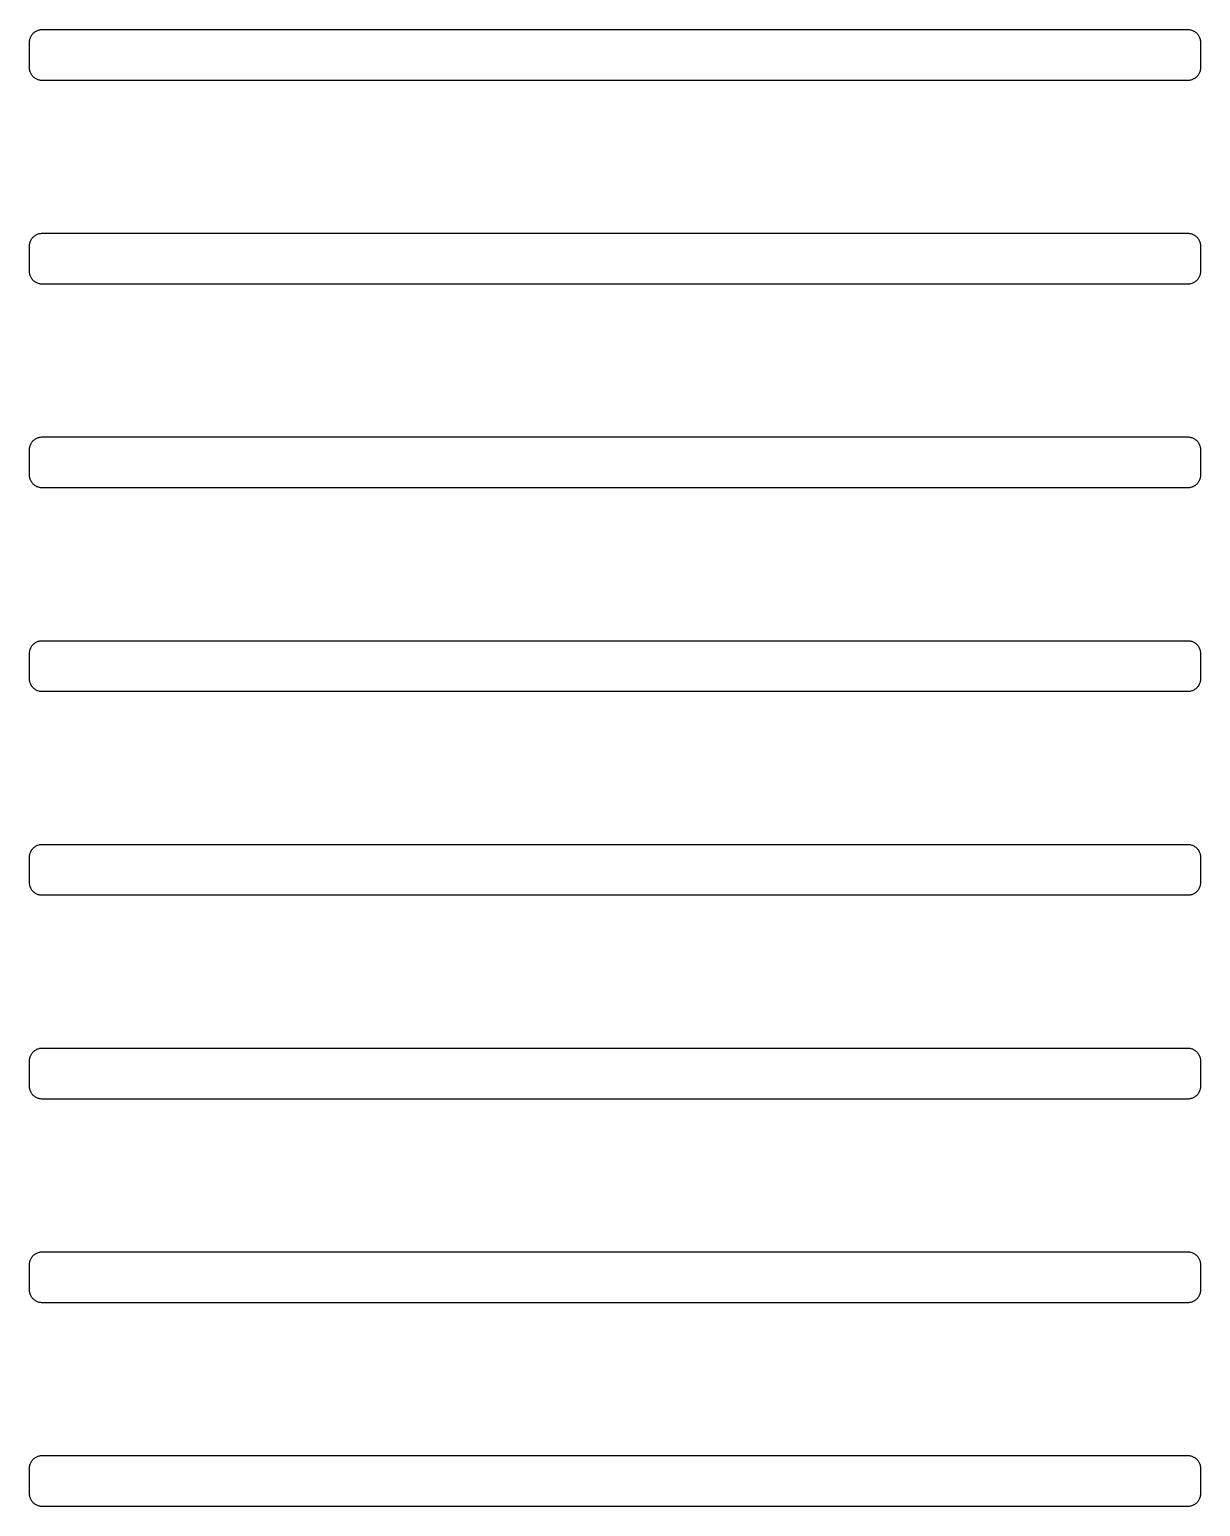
# Model space of a CAD drawing. Header units: metres. Extents: x -163 to 163, y -163 to 163.
# Drawn here: x 60.6 to 88.2, y 8.4 to 43.2 of the extents above; entities that cross this region are included whole.
import ezdxf

# ---------------------------------------------------------------- set-up
doc = ezdxf.new("R2010")
doc.units = ezdxf.units.M

msp = doc.modelspace()

# ---------------------------------------------------------------- linework, layer by layer
for p, q in [((60.7247, 43.1437), (60.7403, 43.1543)), ((60.7403, 43.1543), (60.7565, 43.1639)), ((60.7565, 43.1639), (60.7733, 43.1725)), ((60.7733, 43.1725), (60.7906, 43.18)), ((60.7906, 43.18), (60.8083, 43.1864)), ((60.8083, 43.1864), (60.8264, 43.1916)), ((60.8264, 43.1916), (60.8448, 43.1957)), ((60.8448, 43.1957), (60.8634, 43.1987)), ((60.8634, 43.1987), (60.8822, 43.2005)), ((60.8822, 43.2005), (60.901, 43.201)), ((60.901, 43.201), (87.901, 43.201)), ((87.901, 43.201), (87.9199, 43.2005)), ((87.9199, 43.2005), (87.9386, 43.1987)), ((87.9386, 43.1987), (87.9573, 43.1957)), ((87.9573, 43.1957), (87.9756, 43.1916)), ((87.9756, 43.1916), (87.9937, 43.1864)), ((87.9937, 43.1864), (88.0115, 43.18)), ((88.0115, 43.18), (88.0288, 43.1725)), ((88.0288, 43.1725), (88.0456, 43.1639)), ((88.0456, 43.1639), (88.0618, 43.1543)), ((88.0618, 43.1543), (88.0774, 43.1437)), ((60.601, 42.901), (60.6016, 42.9199)), ((60.601, 42.301), (60.601, 42.901)), ((60.6016, 42.9199), (60.6034, 42.9386)), ((60.6034, 42.9386), (60.6064, 42.9573)), ((60.6064, 42.9573), (60.6105, 42.9756)), ((60.6105, 42.9756), (60.6157, 42.9937)), ((60.6157, 42.9937), (60.6221, 43.0115)), ((60.6221, 43.0115), (60.6296, 43.0288)), ((60.6296, 43.0288), (60.6382, 43.0456)), ((60.6382, 43.0456), (60.6477, 43.0618)), ((60.6477, 43.0618), (60.6583, 43.0774)), ((60.6583, 43.0774), (60.6699, 43.0923)), ((60.6699, 43.0923), (60.6824, 43.1064)), ((60.6824, 43.1064), (60.6957, 43.1197)), ((60.6957, 43.1197), (60.7098, 43.1322)), ((60.7098, 43.1322), (60.7247, 43.1437)), ((88.0774, 43.1437), (88.0923, 43.1322)), ((88.0923, 43.1322), (88.1064, 43.1197)), ((88.1064, 43.1197), (88.1197, 43.1064)), ((88.1197, 43.1064), (88.1322, 43.0923)), ((88.1322, 43.0923), (88.1438, 43.0774)), ((88.1438, 43.0774), (88.1543, 43.0618)), ((88.1543, 43.0618), (88.1639, 43.0456)), ((88.1639, 43.0456), (88.1725, 43.0288)), ((88.1725, 43.0288), (88.18, 43.0115)), ((88.18, 43.0115), (88.1864, 42.9937)), ((88.1864, 42.9937), (88.1916, 42.9756)), ((88.1916, 42.9756), (88.1957, 42.9573)), ((88.1957, 42.9573), (88.1987, 42.9386)), ((88.1987, 42.9386), (88.2005, 42.9199)), ((88.2005, 42.9199), (88.201, 42.901)), ((88.201, 42.901), (88.201, 42.301)), ((60.6016, 42.2822), (60.601, 42.301)), ((60.6034, 42.2634), (60.6016, 42.2822)), ((60.6064, 42.2448), (60.6034, 42.2634)), ((60.6105, 42.2264), (60.6064, 42.2448)), ((60.6157, 42.2083), (60.6105, 42.2264)), ((60.6221, 42.1906), (60.6157, 42.2083)), ((60.6296, 42.1733), (60.6221, 42.1906)), ((60.6382, 42.1565), (60.6296, 42.1733)), ((60.6477, 42.1403), (60.6382, 42.1565)), ((60.6583, 42.1247), (60.6477, 42.1403)), ((60.6699, 42.1098), (60.6583, 42.1247)), ((60.6824, 42.0957), (60.6699, 42.1098)), ((88.1322, 42.1098), (88.1197, 42.0957)), ((88.1438, 42.1247), (88.1322, 42.1098)), ((88.1543, 42.1403), (88.1438, 42.1247)), ((88.1639, 42.1565), (88.1543, 42.1403)), ((88.1725, 42.1733), (88.1639, 42.1565)), ((88.18, 42.1906), (88.1725, 42.1733)), ((88.1864, 42.2083), (88.18, 42.1906)), ((88.1916, 42.2264), (88.1864, 42.2083)), ((88.1957, 42.2448), (88.1916, 42.2264)), ((88.1987, 42.2634), (88.1957, 42.2448)), ((88.2005, 42.2822), (88.1987, 42.2634)), ((88.201, 42.301), (88.2005, 42.2822)), ((60.6957, 42.0824), (60.6824, 42.0957)), ((60.7098, 42.0699), (60.6957, 42.0824)), ((60.7247, 42.0583), (60.7098, 42.0699)), ((60.7403, 42.0477), (60.7247, 42.0583)), ((60.7565, 42.0381), (60.7403, 42.0477)), ((60.7733, 42.0296), (60.7565, 42.0381)), ((60.7906, 42.0221), (60.7733, 42.0296)), ((60.8083, 42.0157), (60.7906, 42.0221)), ((60.8264, 42.0105), (60.8083, 42.0157)), ((60.8448, 42.0064), (60.8264, 42.0105)), ((60.8634, 42.0034), (60.8448, 42.0064)), ((60.8822, 42.0016), (60.8634, 42.0034)), ((60.901, 42.001), (60.8822, 42.0016)), ((87.901, 42.001), (60.901, 42.001)), ((87.9199, 42.0016), (87.901, 42.001)), ((87.9386, 42.0034), (87.9199, 42.0016)), ((87.9573, 42.0064), (87.9386, 42.0034)), ((87.9756, 42.0105), (87.9573, 42.0064)), ((87.9937, 42.0157), (87.9756, 42.0105)), ((88.0115, 42.0221), (87.9937, 42.0157)), ((88.0288, 42.0296), (88.0115, 42.0221)), ((88.0456, 42.0381), (88.0288, 42.0296)), ((88.0618, 42.0477), (88.0456, 42.0381)), ((88.0774, 42.0583), (88.0618, 42.0477)), ((88.0923, 42.0699), (88.0774, 42.0583)), ((88.1064, 42.0824), (88.0923, 42.0699)), ((88.1197, 42.0957), (88.1064, 42.0824)), ((60.6583, 38.2774), (60.6699, 38.2923)), ((60.6699, 38.2923), (60.6824, 38.3064)), ((60.6824, 38.3064), (60.6957, 38.3197)), ((60.6957, 38.3197), (60.7098, 38.3322)), ((60.7098, 38.3322), (60.7247, 38.3438)), ((60.7247, 38.3438), (60.7403, 38.3543)), ((60.7403, 38.3543), (60.7565, 38.3639)), ((60.7565, 38.3639), (60.7733, 38.3725)), ((60.7733, 38.3725), (60.7906, 38.38)), ((60.7906, 38.38), (60.8083, 38.3864)), ((60.8083, 38.3864), (60.8264, 38.3916)), ((60.8264, 38.3916), (60.8448, 38.3957)), ((60.8448, 38.3957), (60.8634, 38.3987)), ((60.8634, 38.3987), (60.8822, 38.4005)), ((60.8822, 38.4005), (60.901, 38.401)), ((60.901, 38.401), (87.901, 38.401)), ((87.901, 38.401), (87.9199, 38.4005)), ((87.9199, 38.4005), (87.9386, 38.3987)), ((87.9386, 38.3987), (87.9573, 38.3957)), ((87.9573, 38.3957), (87.9756, 38.3916)), ((87.9756, 38.3916), (87.9937, 38.3864)), ((87.9937, 38.3864), (88.0115, 38.38)), ((88.0115, 38.38), (88.0288, 38.3725)), ((88.0288, 38.3725), (88.0456, 38.3639)), ((88.0456, 38.3639), (88.0618, 38.3543)), ((88.0618, 38.3543), (88.0774, 38.3438)), ((88.0774, 38.3438), (88.0923, 38.3322)), ((88.0923, 38.3322), (88.1064, 38.3197)), ((88.1064, 38.3197), (88.1197, 38.3064)), ((88.1197, 38.3064), (88.1322, 38.2923)), ((88.1322, 38.2923), (88.1438, 38.2774)), ((60.601, 38.101), (60.6016, 38.1199)), ((60.601, 37.501), (60.601, 38.101)), ((60.6016, 38.1199), (60.6034, 38.1386)), ((60.6034, 38.1386), (60.6064, 38.1573)), ((60.6064, 38.1573), (60.6105, 38.1756)), ((60.6105, 38.1756), (60.6157, 38.1937)), ((60.6157, 38.1937), (60.6221, 38.2115)), ((60.6221, 38.2115), (60.6296, 38.2288)), ((60.6296, 38.2288), (60.6382, 38.2456)), ((60.6382, 38.2456), (60.6477, 38.2618)), ((60.6477, 38.2618), (60.6583, 38.2774)), ((88.1438, 38.2774), (88.1543, 38.2618)), ((88.1543, 38.2618), (88.1639, 38.2456)), ((88.1639, 38.2456), (88.1725, 38.2288)), ((88.1725, 38.2288), (88.18, 38.2115)), ((88.18, 38.2115), (88.1864, 38.1937)), ((88.1864, 38.1937), (88.1916, 38.1756)), ((88.1916, 38.1756), (88.1957, 38.1573)), ((88.1957, 38.1573), (88.1987, 38.1386)), ((88.1987, 38.1386), (88.2005, 38.1199)), ((88.2005, 38.1199), (88.201, 38.101)), ((88.201, 38.101), (88.201, 37.501)), ((60.6016, 37.4822), (60.601, 37.501)), ((60.6034, 37.4634), (60.6016, 37.4822)), ((60.6064, 37.4448), (60.6034, 37.4634)), ((60.6105, 37.4264), (60.6064, 37.4448)), ((60.6157, 37.4083), (60.6105, 37.4264)), ((60.6221, 37.3906), (60.6157, 37.4083)), ((60.6296, 37.3733), (60.6221, 37.3906)), ((60.6382, 37.3565), (60.6296, 37.3733)), ((60.6477, 37.3403), (60.6382, 37.3565)), ((60.6583, 37.3247), (60.6477, 37.3403)), ((60.6699, 37.3098), (60.6583, 37.3247)), ((60.6824, 37.2957), (60.6699, 37.3098)), ((60.6957, 37.2823), (60.6824, 37.2957)), ((60.7098, 37.2699), (60.6957, 37.2823)), ((60.7247, 37.2583), (60.7098, 37.2699)), ((60.7403, 37.2477), (60.7247, 37.2583)), ((60.7565, 37.2381), (60.7403, 37.2477)), ((60.7733, 37.2296), (60.7565, 37.2381)), ((88.0456, 37.2381), (88.0288, 37.2296)), ((88.0618, 37.2477), (88.0456, 37.2381)), ((88.0774, 37.2583), (88.0618, 37.2477)), ((88.0923, 37.2699), (88.0774, 37.2583)), ((88.1064, 37.2823), (88.0923, 37.2699)), ((88.1197, 37.2957), (88.1064, 37.2823)), ((88.1322, 37.3098), (88.1197, 37.2957)), ((88.1438, 37.3247), (88.1322, 37.3098)), ((88.1543, 37.3403), (88.1438, 37.3247)), ((88.1639, 37.3565), (88.1543, 37.3403)), ((88.1725, 37.3733), (88.1639, 37.3565)), ((88.18, 37.3906), (88.1725, 37.3733)), ((88.1864, 37.4083), (88.18, 37.3906)), ((88.1916, 37.4264), (88.1864, 37.4083)), ((88.1957, 37.4448), (88.1916, 37.4264)), ((88.1987, 37.4634), (88.1957, 37.4448)), ((88.2005, 37.4822), (88.1987, 37.4634)), ((88.201, 37.501), (88.2005, 37.4822)), ((60.7906, 37.2221), (60.7733, 37.2296)), ((60.8083, 37.2157), (60.7906, 37.2221)), ((60.8264, 37.2105), (60.8083, 37.2157)), ((60.8448, 37.2064), (60.8264, 37.2105)), ((60.8634, 37.2034), (60.8448, 37.2064)), ((60.8822, 37.2016), (60.8634, 37.2034)), ((60.901, 37.201), (60.8822, 37.2016)), ((87.901, 37.201), (60.901, 37.201)), ((87.9199, 37.2016), (87.901, 37.201)), ((87.9386, 37.2034), (87.9199, 37.2016)), ((87.9573, 37.2064), (87.9386, 37.2034)), ((87.9756, 37.2105), (87.9573, 37.2064)), ((87.9937, 37.2157), (87.9756, 37.2105)), ((88.0115, 37.2221), (87.9937, 37.2157)), ((88.0288, 37.2296), (88.0115, 37.2221)), ((60.6157, 33.3937), (60.6221, 33.4115)), ((60.6221, 33.4115), (60.6296, 33.4288)), ((60.6296, 33.4288), (60.6382, 33.4456)), ((60.6382, 33.4456), (60.6477, 33.4618)), ((60.6477, 33.4618), (60.6583, 33.4774)), ((60.6583, 33.4774), (60.6699, 33.4923)), ((60.6699, 33.4923), (60.6824, 33.5064)), ((60.6824, 33.5064), (60.6957, 33.5197)), ((60.6957, 33.5197), (60.7098, 33.5322)), ((60.7098, 33.5322), (60.7247, 33.5437)), ((60.7247, 33.5437), (60.7403, 33.5543)), ((60.7403, 33.5543), (60.7565, 33.5639)), ((60.7565, 33.5639), (60.7733, 33.5725)), ((60.7733, 33.5725), (60.7906, 33.58)), ((60.7906, 33.58), (60.8083, 33.5863)), ((60.8083, 33.5863), (60.8264, 33.5916)), ((60.8264, 33.5916), (60.8448, 33.5957)), ((60.8448, 33.5957), (60.8634, 33.5987)), ((60.8634, 33.5987), (60.8822, 33.6004)), ((60.8822, 33.6004), (60.901, 33.601)), ((60.901, 33.601), (87.901, 33.601)), ((87.901, 33.601), (87.9199, 33.6004)), ((87.9199, 33.6004), (87.9386, 33.5987)), ((87.9386, 33.5987), (87.9573, 33.5957)), ((87.9573, 33.5957), (87.9756, 33.5916)), ((87.9756, 33.5916), (87.9937, 33.5863)), ((87.9937, 33.5863), (88.0115, 33.58)), ((88.0115, 33.58), (88.0288, 33.5725)), ((88.0288, 33.5725), (88.0456, 33.5639)), ((88.0456, 33.5639), (88.0618, 33.5543)), ((88.0618, 33.5543), (88.0774, 33.5437)), ((88.0774, 33.5437), (88.0923, 33.5322)), ((88.0923, 33.5322), (88.1064, 33.5197)), ((88.1064, 33.5197), (88.1197, 33.5064)), ((88.1197, 33.5064), (88.1322, 33.4923)), ((88.1322, 33.4923), (88.1438, 33.4774)), ((88.1438, 33.4774), (88.1543, 33.4618)), ((88.1543, 33.4618), (88.1639, 33.4456)), ((88.1639, 33.4456), (88.1725, 33.4288)), ((88.1725, 33.4288), (88.18, 33.4115)), ((88.18, 33.4115), (88.1864, 33.3937)), ((60.601, 33.301), (60.6016, 33.3199)), ((60.601, 32.701), (60.601, 33.301)), ((60.6016, 33.3199), (60.6034, 33.3386)), ((60.6034, 33.3386), (60.6064, 33.3573)), ((60.6064, 33.3573), (60.6105, 33.3756)), ((60.6105, 33.3756), (60.6157, 33.3937)), ((88.1864, 33.3937), (88.1916, 33.3756)), ((88.1916, 33.3756), (88.1957, 33.3573)), ((88.1957, 33.3573), (88.1987, 33.3386)), ((88.1987, 33.3386), (88.2005, 33.3199)), ((88.2005, 33.3199), (88.201, 33.301)), ((88.201, 33.301), (88.201, 32.701)), ((60.6016, 32.6822), (60.601, 32.701)), ((60.6034, 32.6634), (60.6016, 32.6822)), ((60.6064, 32.6448), (60.6034, 32.6634)), ((60.6105, 32.6264), (60.6064, 32.6448)), ((60.6157, 32.6083), (60.6105, 32.6264)), ((60.6221, 32.5906), (60.6157, 32.6083)), ((60.6296, 32.5733), (60.6221, 32.5906)), ((60.6382, 32.5565), (60.6296, 32.5733)), ((60.6477, 32.5403), (60.6382, 32.5565)), ((60.6583, 32.5247), (60.6477, 32.5403)), ((60.6699, 32.5098), (60.6583, 32.5247)), ((60.6824, 32.4957), (60.6699, 32.5098)), ((60.6957, 32.4823), (60.6824, 32.4957)), ((60.7098, 32.4699), (60.6957, 32.4823)), ((60.7247, 32.4583), (60.7098, 32.4699)), ((60.7403, 32.4477), (60.7247, 32.4583)), ((60.7565, 32.4382), (60.7403, 32.4477)), ((60.7733, 32.4296), (60.7565, 32.4382)), ((60.7906, 32.4221), (60.7733, 32.4296)), ((60.8083, 32.4157), (60.7906, 32.4221)), ((60.8264, 32.4105), (60.8083, 32.4157)), ((60.8448, 32.4064), (60.8264, 32.4105)), ((60.8634, 32.4034), (60.8448, 32.4064)), ((60.8822, 32.4016), (60.8634, 32.4034)), ((60.901, 32.401), (60.8822, 32.4016)), ((87.901, 32.401), (60.901, 32.401)), ((87.9199, 32.4016), (87.901, 32.401)), ((87.9386, 32.4034), (87.9199, 32.4016)), ((87.9573, 32.4064), (87.9386, 32.4034)), ((87.9756, 32.4105), (87.9573, 32.4064)), ((87.9937, 32.4157), (87.9756, 32.4105)), ((88.0115, 32.4221), (87.9937, 32.4157)), ((88.0288, 32.4296), (88.0115, 32.4221)), ((88.0456, 32.4382), (88.0288, 32.4296)), ((88.0618, 32.4477), (88.0456, 32.4382)), ((88.0774, 32.4583), (88.0618, 32.4477)), ((88.0923, 32.4699), (88.0774, 32.4583)), ((88.1064, 32.4823), (88.0923, 32.4699)), ((88.1197, 32.4957), (88.1064, 32.4823)), ((88.1322, 32.5098), (88.1197, 32.4957)), ((88.1438, 32.5247), (88.1322, 32.5098)), ((88.1543, 32.5403), (88.1438, 32.5247)), ((88.1639, 32.5565), (88.1543, 32.5403)), ((88.1725, 32.5733), (88.1639, 32.5565)), ((88.18, 32.5906), (88.1725, 32.5733)), ((88.1864, 32.6083), (88.18, 32.5906)), ((88.1916, 32.6264), (88.1864, 32.6083)), ((88.1957, 32.6448), (88.1916, 32.6264)), ((88.1987, 32.6634), (88.1957, 32.6448)), ((88.2005, 32.6822), (88.1987, 32.6634)), ((88.201, 32.701), (88.2005, 32.6822)), ((60.6016, 28.5199), (60.6034, 28.5386)), ((60.6034, 28.5386), (60.6064, 28.5573)), ((60.6064, 28.5573), (60.6105, 28.5757)), ((60.6105, 28.5757), (60.6157, 28.5938)), ((60.6157, 28.5938), (60.6221, 28.6115)), ((60.6221, 28.6115), (60.6296, 28.6288)), ((60.6296, 28.6288), (60.6382, 28.6456)), ((60.6382, 28.6456), (60.6477, 28.6618)), ((60.6477, 28.6618), (60.6583, 28.6774)), ((60.6583, 28.6774), (60.6699, 28.6923)), ((60.6699, 28.6923), (60.6824, 28.7064)), ((60.6824, 28.7064), (60.6957, 28.7197)), ((60.6957, 28.7197), (60.7098, 28.7322)), ((60.7098, 28.7322), (60.7247, 28.7437)), ((60.7247, 28.7437), (60.7403, 28.7543)), ((60.7403, 28.7543), (60.7565, 28.7639)), ((60.7565, 28.7639), (60.7733, 28.7725)), ((60.7733, 28.7725), (60.7906, 28.78)), ((60.7906, 28.78), (60.8083, 28.7864)), ((60.8083, 28.7864), (60.8264, 28.7916)), ((60.8264, 28.7916), (60.8448, 28.7957)), ((60.8448, 28.7957), (60.8634, 28.7987)), ((60.8634, 28.7987), (60.8822, 28.8004)), ((60.8822, 28.8004), (60.901, 28.801)), ((60.901, 28.801), (87.901, 28.801)), ((87.901, 28.801), (87.9199, 28.8004)), ((87.9199, 28.8004), (87.9386, 28.7987)), ((87.9386, 28.7987), (87.9573, 28.7957)), ((87.9573, 28.7957), (87.9756, 28.7916)), ((87.9756, 28.7916), (87.9937, 28.7864)), ((87.9937, 28.7864), (88.0115, 28.78)), ((88.0115, 28.78), (88.0288, 28.7725)), ((88.0288, 28.7725), (88.0456, 28.7639)), ((88.0456, 28.7639), (88.0618, 28.7543)), ((88.0618, 28.7543), (88.0774, 28.7437)), ((88.0774, 28.7437), (88.0923, 28.7322)), ((88.0923, 28.7322), (88.1064, 28.7197)), ((88.1064, 28.7197), (88.1197, 28.7064)), ((88.1197, 28.7064), (88.1322, 28.6923)), ((88.1322, 28.6923), (88.1438, 28.6774)), ((88.1438, 28.6774), (88.1543, 28.6618)), ((88.1543, 28.6618), (88.1639, 28.6456)), ((88.1639, 28.6456), (88.1725, 28.6288)), ((88.1725, 28.6288), (88.18, 28.6115)), ((88.18, 28.6115), (88.1864, 28.5938)), ((88.1864, 28.5938), (88.1916, 28.5757)), ((88.1916, 28.5757), (88.1957, 28.5573)), ((88.1957, 28.5573), (88.1987, 28.5386)), ((88.1987, 28.5386), (88.2005, 28.5199)), ((60.601, 28.501), (60.6016, 28.5199)), ((60.601, 27.901), (60.601, 28.501)), ((88.2005, 28.5199), (88.201, 28.501)), ((88.201, 28.501), (88.201, 27.901)), ((60.6016, 27.8822), (60.601, 27.901)), ((60.6034, 27.8634), (60.6016, 27.8822)), ((60.6064, 27.8448), (60.6034, 27.8634)), ((60.6105, 27.8264), (60.6064, 27.8448)), ((88.1957, 27.8448), (88.1916, 27.8264)), ((88.1987, 27.8634), (88.1957, 27.8448)), ((88.2005, 27.8822), (88.1987, 27.8634)), ((88.201, 27.901), (88.2005, 27.8822)), ((60.6157, 27.8083), (60.6105, 27.8264)), ((60.6221, 27.7906), (60.6157, 27.8083)), ((60.6296, 27.7733), (60.6221, 27.7906)), ((60.6382, 27.7565), (60.6296, 27.7733)), ((60.6477, 27.7403), (60.6382, 27.7565)), ((60.6583, 27.7247), (60.6477, 27.7403)), ((60.6699, 27.7098), (60.6583, 27.7247)), ((60.6824, 27.6957), (60.6699, 27.7098)), ((60.6957, 27.6823), (60.6824, 27.6957)), ((60.7098, 27.6699), (60.6957, 27.6823)), ((60.7247, 27.6583), (60.7098, 27.6699)), ((60.7403, 27.6477), (60.7247, 27.6583)), ((60.7565, 27.6382), (60.7403, 27.6477)), ((60.7733, 27.6296), (60.7565, 27.6382)), ((60.7906, 27.6221), (60.7733, 27.6296)), ((60.8083, 27.6157), (60.7906, 27.6221)), ((60.8264, 27.6105), (60.8083, 27.6157)), ((60.8448, 27.6064), (60.8264, 27.6105)), ((60.8634, 27.6034), (60.8448, 27.6064)), ((60.8822, 27.6016), (60.8634, 27.6034)), ((60.901, 27.601), (60.8822, 27.6016)), ((87.901, 27.601), (60.901, 27.601)), ((87.9199, 27.6016), (87.901, 27.601)), ((87.9386, 27.6034), (87.9199, 27.6016)), ((87.9573, 27.6064), (87.9386, 27.6034)), ((87.9756, 27.6105), (87.9573, 27.6064)), ((87.9937, 27.6157), (87.9756, 27.6105)), ((88.0115, 27.6221), (87.9937, 27.6157)), ((88.0288, 27.6296), (88.0115, 27.6221)), ((88.0456, 27.6382), (88.0288, 27.6296)), ((88.0618, 27.6477), (88.0456, 27.6382)), ((88.0774, 27.6583), (88.0618, 27.6477)), ((88.0923, 27.6699), (88.0774, 27.6583)), ((88.1064, 27.6823), (88.0923, 27.6699)), ((88.1197, 27.6957), (88.1064, 27.6823)), ((88.1322, 27.7098), (88.1197, 27.6957)), ((88.1438, 27.7247), (88.1322, 27.7098)), ((88.1543, 27.7403), (88.1438, 27.7247)), ((88.1639, 27.7565), (88.1543, 27.7403)), ((88.1725, 27.7733), (88.1639, 27.7565)), ((88.18, 27.7906), (88.1725, 27.7733)), ((88.1864, 27.8083), (88.18, 27.7906)), ((88.1916, 27.8264), (88.1864, 27.8083)), ((60.601, 23.701), (60.6016, 23.7199)), ((60.601, 23.101), (60.601, 23.701)), ((60.6016, 23.7199), (60.6034, 23.7386)), ((60.6034, 23.7386), (60.6064, 23.7572)), ((60.6064, 23.7572), (60.6105, 23.7757)), ((60.6105, 23.7757), (60.6157, 23.7937)), ((60.6157, 23.7937), (60.6221, 23.8115)), ((60.6221, 23.8115), (60.6296, 23.8288)), ((60.6296, 23.8288), (60.6382, 23.8456)), ((60.6382, 23.8456), (60.6477, 23.8618)), ((60.6477, 23.8618), (60.6583, 23.8774)), ((60.6583, 23.8774), (60.6699, 23.8923)), ((60.6699, 23.8923), (60.6824, 23.9064)), ((60.6824, 23.9064), (60.6957, 23.9197)), ((60.6957, 23.9197), (60.7098, 23.9322)), ((60.7098, 23.9322), (60.7247, 23.9437)), ((60.7247, 23.9437), (60.7403, 23.9543)), ((60.7403, 23.9543), (60.7565, 23.9639)), ((60.7565, 23.9639), (60.7733, 23.9725)), ((60.7733, 23.9725), (60.7906, 23.98)), ((60.7906, 23.98), (60.8083, 23.9864)), ((60.8083, 23.9864), (60.8264, 23.9916)), ((60.8264, 23.9916), (60.8448, 23.9957)), ((60.8448, 23.9957), (60.8634, 23.9987)), ((60.8634, 23.9987), (60.8822, 24.0004)), ((60.8822, 24.0004), (60.901, 24.001)), ((60.901, 24.001), (87.901, 24.001)), ((87.901, 24.001), (87.9199, 24.0004)), ((87.9199, 24.0004), (87.9386, 23.9987)), ((87.9386, 23.9987), (87.9573, 23.9957)), ((87.9573, 23.9957), (87.9756, 23.9916)), ((87.9756, 23.9916), (87.9937, 23.9864)), ((87.9937, 23.9864), (88.0115, 23.98)), ((88.0115, 23.98), (88.0288, 23.9725)), ((88.0288, 23.9725), (88.0456, 23.9639)), ((88.0456, 23.9639), (88.0618, 23.9543)), ((88.0618, 23.9543), (88.0774, 23.9437)), ((88.0774, 23.9437), (88.0923, 23.9322)), ((88.0923, 23.9322), (88.1064, 23.9197)), ((88.1064, 23.9197), (88.1197, 23.9064)), ((88.1197, 23.9064), (88.1322, 23.8923)), ((88.1322, 23.8923), (88.1438, 23.8774)), ((88.1438, 23.8774), (88.1543, 23.8618)), ((88.1543, 23.8618), (88.1639, 23.8456)), ((88.1639, 23.8456), (88.1725, 23.8288)), ((88.1725, 23.8288), (88.18, 23.8115)), ((88.18, 23.8115), (88.1864, 23.7937)), ((88.1864, 23.7937), (88.1916, 23.7757)), ((88.1916, 23.7757), (88.1957, 23.7572)), ((88.1957, 23.7572), (88.1987, 23.7386)), ((88.1987, 23.7386), (88.2005, 23.7199)), ((88.2005, 23.7199), (88.201, 23.701)), ((88.201, 23.701), (88.201, 23.101)), ((60.6016, 23.0822), (60.601, 23.101)), ((60.6034, 23.0634), (60.6016, 23.0822)), ((60.6064, 23.0448), (60.6034, 23.0634)), ((60.6105, 23.0264), (60.6064, 23.0448)), ((60.6157, 23.0083), (60.6105, 23.0264)), ((60.6221, 22.9906), (60.6157, 23.0083)), ((60.6296, 22.9733), (60.6221, 22.9906)), ((60.6382, 22.9565), (60.6296, 22.9733)), ((88.1725, 22.9733), (88.1639, 22.9565)), ((88.18, 22.9906), (88.1725, 22.9733)), ((88.1864, 23.0083), (88.18, 22.9906)), ((88.1916, 23.0264), (88.1864, 23.0083)), ((88.1957, 23.0448), (88.1916, 23.0264)), ((88.1987, 23.0634), (88.1957, 23.0448)), ((88.2005, 23.0822), (88.1987, 23.0634)), ((88.201, 23.101), (88.2005, 23.0822)), ((60.6477, 22.9403), (60.6382, 22.9565)), ((60.6583, 22.9247), (60.6477, 22.9403)), ((60.6699, 22.9098), (60.6583, 22.9247)), ((60.6824, 22.8957), (60.6699, 22.9098)), ((60.6957, 22.8824), (60.6824, 22.8957)), ((60.7098, 22.8699), (60.6957, 22.8824)), ((60.7247, 22.8583), (60.7098, 22.8699)), ((60.7403, 22.8477), (60.7247, 22.8583)), ((60.7565, 22.8382), (60.7403, 22.8477)), ((60.7733, 22.8296), (60.7565, 22.8382)), ((60.7906, 22.8221), (60.7733, 22.8296)), ((60.8083, 22.8157), (60.7906, 22.8221)), ((60.8264, 22.8105), (60.8083, 22.8157)), ((60.8448, 22.8064), (60.8264, 22.8105)), ((60.8634, 22.8034), (60.8448, 22.8064)), ((60.8822, 22.8016), (60.8634, 22.8034)), ((60.901, 22.801), (60.8822, 22.8016)), ((87.901, 22.801), (60.901, 22.801)), ((87.9199, 22.8016), (87.901, 22.801)), ((87.9386, 22.8034), (87.9199, 22.8016)), ((87.9573, 22.8064), (87.9386, 22.8034)), ((87.9756, 22.8105), (87.9573, 22.8064)), ((87.9937, 22.8157), (87.9756, 22.8105)), ((88.0115, 22.8221), (87.9937, 22.8157)), ((88.0288, 22.8296), (88.0115, 22.8221)), ((88.0456, 22.8382), (88.0288, 22.8296)), ((88.0618, 22.8477), (88.0456, 22.8382)), ((88.0774, 22.8583), (88.0618, 22.8477)), ((88.0923, 22.8699), (88.0774, 22.8583)), ((88.1064, 22.8824), (88.0923, 22.8699)), ((88.1197, 22.8957), (88.1064, 22.8824)), ((88.1322, 22.9098), (88.1197, 22.8957)), ((88.1438, 22.9247), (88.1322, 22.9098)), ((88.1543, 22.9403), (88.1438, 22.9247)), ((88.1639, 22.9565), (88.1543, 22.9403)), ((60.7098, 19.1322), (60.7247, 19.1437)), ((60.7247, 19.1437), (60.7403, 19.1543)), ((60.7403, 19.1543), (60.7565, 19.1639)), ((60.7565, 19.1639), (60.7733, 19.1725)), ((60.7733, 19.1725), (60.7906, 19.18)), ((60.7906, 19.18), (60.8083, 19.1864)), ((60.8083, 19.1864), (60.8264, 19.1916)), ((60.8264, 19.1916), (60.8448, 19.1957)), ((60.8448, 19.1957), (60.8634, 19.1987)), ((60.8634, 19.1987), (60.8822, 19.2005)), ((60.8822, 19.2005), (60.901, 19.201)), ((60.901, 19.201), (87.901, 19.201)), ((87.901, 19.201), (87.9199, 19.2005)), ((87.9199, 19.2005), (87.9386, 19.1987)), ((87.9386, 19.1987), (87.9573, 19.1957)), ((87.9573, 19.1957), (87.9756, 19.1916)), ((87.9756, 19.1916), (87.9937, 19.1864)), ((87.9937, 19.1864), (88.0115, 19.18)), ((88.0115, 19.18), (88.0288, 19.1725)), ((88.0288, 19.1725), (88.0456, 19.1639)), ((88.0456, 19.1639), (88.0618, 19.1543)), ((88.0618, 19.1543), (88.0774, 19.1437)), ((88.0774, 19.1437), (88.0923, 19.1322)), ((60.601, 18.901), (60.6016, 18.9199)), ((60.601, 18.301), (60.601, 18.901)), ((60.6016, 18.9199), (60.6034, 18.9386)), ((60.6034, 18.9386), (60.6064, 18.9573)), ((60.6064, 18.9573), (60.6105, 18.9756)), ((60.6105, 18.9756), (60.6157, 18.9937)), ((60.6157, 18.9937), (60.6221, 19.0115)), ((60.6221, 19.0115), (60.6296, 19.0288)), ((60.6296, 19.0288), (60.6382, 19.0456)), ((60.6382, 19.0456), (60.6477, 19.0618)), ((60.6477, 19.0618), (60.6583, 19.0774)), ((60.6583, 19.0774), (60.6699, 19.0923)), ((60.6699, 19.0923), (60.6824, 19.1064)), ((60.6824, 19.1064), (60.6957, 19.1197)), ((60.6957, 19.1197), (60.7098, 19.1322)), ((88.0923, 19.1322), (88.1064, 19.1197)), ((88.1064, 19.1197), (88.1197, 19.1064)), ((88.1197, 19.1064), (88.1322, 19.0923)), ((88.1322, 19.0923), (88.1438, 19.0774)), ((88.1438, 19.0774), (88.1543, 19.0618)), ((88.1543, 19.0618), (88.1639, 19.0456)), ((88.1639, 19.0456), (88.1725, 19.0288)), ((88.1725, 19.0288), (88.18, 19.0115)), ((88.18, 19.0115), (88.1864, 18.9937)), ((88.1864, 18.9937), (88.1916, 18.9756)), ((88.1916, 18.9756), (88.1957, 18.9573)), ((88.1957, 18.9573), (88.1987, 18.9386)), ((88.1987, 18.9386), (88.2005, 18.9199)), ((88.2005, 18.9199), (88.201, 18.901)), ((88.201, 18.901), (88.201, 18.301)), ((60.6016, 18.2822), (60.601, 18.301)), ((60.6034, 18.2634), (60.6016, 18.2822)), ((60.6064, 18.2448), (60.6034, 18.2634)), ((60.6105, 18.2264), (60.6064, 18.2448)), ((60.6157, 18.2083), (60.6105, 18.2264)), ((60.6221, 18.1906), (60.6157, 18.2083)), ((60.6296, 18.1733), (60.6221, 18.1906)), ((60.6382, 18.1565), (60.6296, 18.1733)), ((60.6477, 18.1403), (60.6382, 18.1565)), ((60.6583, 18.1247), (60.6477, 18.1403)), ((60.6699, 18.1098), (60.6583, 18.1247)), ((60.6824, 18.0957), (60.6699, 18.1098)), ((88.1322, 18.1098), (88.1197, 18.0957)), ((88.1438, 18.1247), (88.1322, 18.1098)), ((88.1543, 18.1403), (88.1438, 18.1247)), ((88.1639, 18.1565), (88.1543, 18.1403)), ((88.1725, 18.1733), (88.1639, 18.1565)), ((88.18, 18.1906), (88.1725, 18.1733)), ((88.1864, 18.2083), (88.18, 18.1906)), ((88.1916, 18.2264), (88.1864, 18.2083)), ((88.1957, 18.2448), (88.1916, 18.2264)), ((88.1987, 18.2634), (88.1957, 18.2448)), ((88.2005, 18.2822), (88.1987, 18.2634)), ((88.201, 18.301), (88.2005, 18.2822)), ((60.6957, 18.0824), (60.6824, 18.0957)), ((60.7098, 18.0699), (60.6957, 18.0824)), ((60.7247, 18.0583), (60.7098, 18.0699)), ((60.7403, 18.0477), (60.7247, 18.0583)), ((60.7565, 18.0381), (60.7403, 18.0477)), ((60.7733, 18.0296), (60.7565, 18.0381)), ((60.7906, 18.0221), (60.7733, 18.0296)), ((60.8083, 18.0157), (60.7906, 18.0221)), ((60.8264, 18.0105), (60.8083, 18.0157)), ((60.8448, 18.0063), (60.8264, 18.0105)), ((60.8634, 18.0034), (60.8448, 18.0063)), ((60.8822, 18.0016), (60.8634, 18.0034)), ((60.901, 18.001), (60.8822, 18.0016)), ((87.901, 18.001), (60.901, 18.001)), ((87.9199, 18.0016), (87.901, 18.001)), ((87.9386, 18.0034), (87.9199, 18.0016)), ((87.9573, 18.0063), (87.9386, 18.0034)), ((87.9756, 18.0105), (87.9573, 18.0063)), ((87.9937, 18.0157), (87.9756, 18.0105)), ((88.0115, 18.0221), (87.9937, 18.0157)), ((88.0288, 18.0296), (88.0115, 18.0221)), ((88.0456, 18.0381), (88.0288, 18.0296)), ((88.0618, 18.0477), (88.0456, 18.0381)), ((88.0774, 18.0583), (88.0618, 18.0477)), ((88.0923, 18.0699), (88.0774, 18.0583)), ((88.1064, 18.0824), (88.0923, 18.0699)), ((88.1197, 18.0957), (88.1064, 18.0824)), ((60.6477, 14.2618), (60.6583, 14.2774)), ((60.6583, 14.2774), (60.6699, 14.2923)), ((60.6699, 14.2923), (60.6824, 14.3064)), ((60.6824, 14.3064), (60.6957, 14.3197)), ((60.6957, 14.3197), (60.7098, 14.3322)), ((60.7098, 14.3322), (60.7247, 14.3438)), ((60.7247, 14.3438), (60.7403, 14.3543)), ((60.7403, 14.3543), (60.7565, 14.3639)), ((60.7565, 14.3639), (60.7733, 14.3725)), ((60.7733, 14.3725), (60.7906, 14.38)), ((60.7906, 14.38), (60.8083, 14.3864)), ((60.8083, 14.3864), (60.8264, 14.3916)), ((60.8264, 14.3916), (60.8448, 14.3957)), ((60.8448, 14.3957), (60.8634, 14.3987)), ((60.8634, 14.3987), (60.8822, 14.4005)), ((60.8822, 14.4005), (60.901, 14.401)), ((60.901, 14.401), (87.901, 14.401)), ((87.901, 14.401), (87.9199, 14.4005)), ((87.9199, 14.4005), (87.9386, 14.3987)), ((87.9386, 14.3987), (87.9573, 14.3957)), ((87.9573, 14.3957), (87.9756, 14.3916)), ((87.9756, 14.3916), (87.9937, 14.3864)), ((87.9937, 14.3864), (88.0115, 14.38)), ((88.0115, 14.38), (88.0288, 14.3725)), ((88.0288, 14.3725), (88.0456, 14.3639)), ((88.0456, 14.3639), (88.0618, 14.3543)), ((88.0618, 14.3543), (88.0774, 14.3438)), ((88.0774, 14.3438), (88.0923, 14.3322)), ((88.0923, 14.3322), (88.1064, 14.3197)), ((88.1064, 14.3197), (88.1197, 14.3064)), ((88.1197, 14.3064), (88.1322, 14.2923)), ((88.1322, 14.2923), (88.1438, 14.2774)), ((88.1438, 14.2774), (88.1543, 14.2618)), ((60.601, 14.101), (60.6016, 14.1199)), ((60.601, 13.501), (60.601, 14.101)), ((60.6016, 14.1199), (60.6034, 14.1386)), ((60.6034, 14.1386), (60.6064, 14.1573)), ((60.6064, 14.1573), (60.6105, 14.1756)), ((60.6105, 14.1756), (60.6157, 14.1937)), ((60.6157, 14.1937), (60.6221, 14.2115)), ((60.6221, 14.2115), (60.6296, 14.2288)), ((60.6296, 14.2288), (60.6382, 14.2456)), ((60.6382, 14.2456), (60.6477, 14.2618)), ((88.1543, 14.2618), (88.1639, 14.2456)), ((88.1639, 14.2456), (88.1725, 14.2288)), ((88.1725, 14.2288), (88.18, 14.2115)), ((88.18, 14.2115), (88.1864, 14.1937)), ((88.1864, 14.1937), (88.1916, 14.1756)), ((88.1916, 14.1756), (88.1957, 14.1573)), ((88.1957, 14.1573), (88.1987, 14.1386)), ((88.1987, 14.1386), (88.2005, 14.1199)), ((88.2005, 14.1199), (88.201, 14.101)), ((88.201, 14.101), (88.201, 13.501)), ((60.6016, 13.4822), (60.601, 13.501)), ((60.6034, 13.4634), (60.6016, 13.4822)), ((60.6064, 13.4448), (60.6034, 13.4634)), ((60.6105, 13.4264), (60.6064, 13.4448)), ((60.6157, 13.4083), (60.6105, 13.4264)), ((60.6221, 13.3906), (60.6157, 13.4083)), ((60.6296, 13.3733), (60.6221, 13.3906)), ((60.6382, 13.3565), (60.6296, 13.3733)), ((60.6477, 13.3403), (60.6382, 13.3565)), ((60.6583, 13.3247), (60.6477, 13.3403)), ((60.6699, 13.3098), (60.6583, 13.3247)), ((60.6824, 13.2957), (60.6699, 13.3098)), ((60.6957, 13.2823), (60.6824, 13.2957)), ((60.7098, 13.2699), (60.6957, 13.2823)), ((60.7247, 13.2583), (60.7098, 13.2699)), ((60.7403, 13.2477), (60.7247, 13.2583)), ((60.7565, 13.2381), (60.7403, 13.2477)), ((60.7733, 13.2296), (60.7565, 13.2381)), ((60.7906, 13.2221), (60.7733, 13.2296)), ((88.0288, 13.2296), (88.0115, 13.2221)), ((88.0456, 13.2381), (88.0288, 13.2296)), ((88.0618, 13.2477), (88.0456, 13.2381)), ((88.0774, 13.2583), (88.0618, 13.2477)), ((88.0923, 13.2699), (88.0774, 13.2583)), ((88.1064, 13.2823), (88.0923, 13.2699)), ((88.1197, 13.2957), (88.1064, 13.2823)), ((88.1322, 13.3098), (88.1197, 13.2957)), ((88.1438, 13.3247), (88.1322, 13.3098)), ((88.1543, 13.3403), (88.1438, 13.3247)), ((88.1639, 13.3565), (88.1543, 13.3403)), ((88.1725, 13.3733), (88.1639, 13.3565)), ((88.18, 13.3906), (88.1725, 13.3733)), ((88.1864, 13.4083), (88.18, 13.3906)), ((88.1916, 13.4264), (88.1864, 13.4083)), ((88.1957, 13.4448), (88.1916, 13.4264)), ((88.1987, 13.4634), (88.1957, 13.4448)), ((88.2005, 13.4822), (88.1987, 13.4634)), ((88.201, 13.501), (88.2005, 13.4822)), ((60.8083, 13.2157), (60.7906, 13.2221)), ((60.8264, 13.2105), (60.8083, 13.2157)), ((60.8448, 13.2064), (60.8264, 13.2105)), ((60.8634, 13.2034), (60.8448, 13.2064)), ((60.8822, 13.2016), (60.8634, 13.2034)), ((60.901, 13.201), (60.8822, 13.2016)), ((87.901, 13.201), (60.901, 13.201)), ((87.9199, 13.2016), (87.901, 13.201)), ((87.9386, 13.2034), (87.9199, 13.2016)), ((87.9573, 13.2064), (87.9386, 13.2034)), ((87.9756, 13.2105), (87.9573, 13.2064)), ((87.9937, 13.2157), (87.9756, 13.2105)), ((88.0115, 13.2221), (87.9937, 13.2157)), ((60.6157, 9.39374), (60.6221, 9.41147)), ((60.6221, 9.41147), (60.6296, 9.42877)), ((60.6296, 9.42877), (60.6382, 9.44557)), ((60.6382, 9.44557), (60.6477, 9.46179)), ((60.6477, 9.46179), (60.6583, 9.47737)), ((60.6583, 9.47737), (60.6699, 9.49226)), ((60.6699, 9.49226), (60.6824, 9.50641)), ((60.6824, 9.50641), (60.6957, 9.51973)), ((60.6957, 9.51973), (60.7098, 9.5322)), ((60.7098, 9.5322), (60.7247, 9.54375)), ((60.7247, 9.54375), (60.7403, 9.55434)), ((60.7403, 9.55434), (60.7565, 9.56393)), ((60.7565, 9.56393), (60.7733, 9.57248)), ((60.7733, 9.57248), (60.7906, 9.57997)), ((60.7906, 9.57997), (60.8083, 9.58635)), ((60.8083, 9.58635), (60.8264, 9.59161)), ((60.8264, 9.59161), (60.8448, 9.59572)), ((60.8448, 9.59572), (60.8634, 9.59868)), ((60.8634, 9.59868), (60.8822, 9.60045)), ((60.8822, 9.60045), (60.901, 9.60104)), ((60.901, 9.60104), (87.901, 9.60104)), ((87.901, 9.60104), (87.9199, 9.60045)), ((87.9199, 9.60045), (87.9386, 9.59868)), ((87.9386, 9.59868), (87.9573, 9.59572)), ((87.9573, 9.59572), (87.9756, 9.59161)), ((87.9756, 9.59161), (87.9937, 9.58635)), ((87.9937, 9.58635), (88.0115, 9.57997)), ((88.0115, 9.57997), (88.0288, 9.57248)), ((88.0288, 9.57248), (88.0456, 9.56393)), ((88.0456, 9.56393), (88.0618, 9.55434)), ((88.0618, 9.55434), (88.0774, 9.54375)), ((88.0774, 9.54375), (88.0923, 9.5322)), ((88.0923, 9.5322), (88.1064, 9.51973)), ((88.1064, 9.51973), (88.1197, 9.50641)), ((88.1197, 9.50641), (88.1322, 9.49226)), ((88.1322, 9.49226), (88.1438, 9.47737)), ((88.1438, 9.47737), (88.1543, 9.46179)), ((88.1543, 9.46179), (88.1639, 9.44557)), ((88.1639, 9.44557), (88.1725, 9.42877)), ((88.1725, 9.42877), (88.18, 9.41147)), ((88.18, 9.41147), (88.1864, 9.39374)), ((60.601, 9.30104), (60.6016, 9.31987)), ((60.601, 8.70103), (60.601, 9.30104)), ((60.6016, 9.31987), (60.6034, 9.33864)), ((60.6034, 9.33864), (60.6064, 9.35725)), ((60.6064, 9.35725), (60.6105, 9.37564)), ((60.6105, 9.37564), (60.6157, 9.39374)), ((88.1864, 9.39374), (88.1916, 9.37564)), ((88.1916, 9.37564), (88.1957, 9.35725)), ((88.1957, 9.35725), (88.1987, 9.33864)), ((88.1987, 9.33864), (88.2005, 9.31987)), ((88.2005, 9.31987), (88.201, 9.30104)), ((88.201, 9.30104), (88.201, 8.70103)), ((60.6016, 8.68221), (60.601, 8.70103)), ((88.201, 8.70103), (88.2005, 8.68221)), ((60.6034, 8.66344), (60.6016, 8.68221)), ((60.6064, 8.64482), (60.6034, 8.66344)), ((60.6105, 8.62643), (60.6064, 8.64482)), ((60.6157, 8.60834), (60.6105, 8.62643)), ((60.6221, 8.59061), (60.6157, 8.60834)), ((60.6296, 8.5733), (60.6221, 8.59061)), ((60.6382, 8.55652), (60.6296, 8.5733)), ((60.6477, 8.5403), (60.6382, 8.55652)), ((60.6583, 8.5247), (60.6477, 8.5403)), ((60.6699, 8.50981), (60.6583, 8.5247)), ((60.6824, 8.49568), (60.6699, 8.50981)), ((60.6957, 8.48235), (60.6824, 8.49568)), ((60.7098, 8.46988), (60.6957, 8.48235)), ((60.7247, 8.45833), (60.7098, 8.46988)), ((60.7403, 8.44774), (60.7247, 8.45833)), ((60.7565, 8.43814), (60.7403, 8.44774)), ((60.7733, 8.4296), (60.7565, 8.43814)), ((60.7906, 8.4221), (60.7733, 8.4296)), ((60.8083, 8.41573), (60.7906, 8.4221)), ((60.8264, 8.41046), (60.8083, 8.41573)), ((60.8448, 8.40636), (60.8264, 8.41046)), ((60.8634, 8.40341), (60.8448, 8.40636)), ((60.8822, 8.40163), (60.8634, 8.40341)), ((60.901, 8.40105), (60.8822, 8.40163)), ((87.901, 8.40105), (60.901, 8.40105)), ((87.9199, 8.40163), (87.901, 8.40105)), ((87.9386, 8.40341), (87.9199, 8.40163)), ((87.9573, 8.40636), (87.9386, 8.40341)), ((87.9756, 8.41046), (87.9573, 8.40636)), ((87.9937, 8.41573), (87.9756, 8.41046)), ((88.0115, 8.4221), (87.9937, 8.41573)), ((88.0288, 8.4296), (88.0115, 8.4221)), ((88.0456, 8.43814), (88.0288, 8.4296)), ((88.0618, 8.44774), (88.0456, 8.43814)), ((88.0774, 8.45833), (88.0618, 8.44774)), ((88.0923, 8.46988), (88.0774, 8.45833)), ((88.1064, 8.48235), (88.0923, 8.46988)), ((88.1197, 8.49568), (88.1064, 8.48235)), ((88.1322, 8.50981), (88.1197, 8.49568)), ((88.1438, 8.5247), (88.1322, 8.50981)), ((88.1543, 8.5403), (88.1438, 8.5247)), ((88.1639, 8.55652), (88.1543, 8.5403)), ((88.1725, 8.5733), (88.1639, 8.55652)), ((88.18, 8.59061), (88.1725, 8.5733)), ((88.1864, 8.60834), (88.18, 8.59061)), ((88.1916, 8.62643), (88.1864, 8.60834)), ((88.1957, 8.64482), (88.1916, 8.62643)), ((88.1987, 8.66344), (88.1957, 8.64482)), ((88.2005, 8.68221), (88.1987, 8.66344))]:
    msp.add_line(p, q)

doc.saveas('drawing.dxf')
